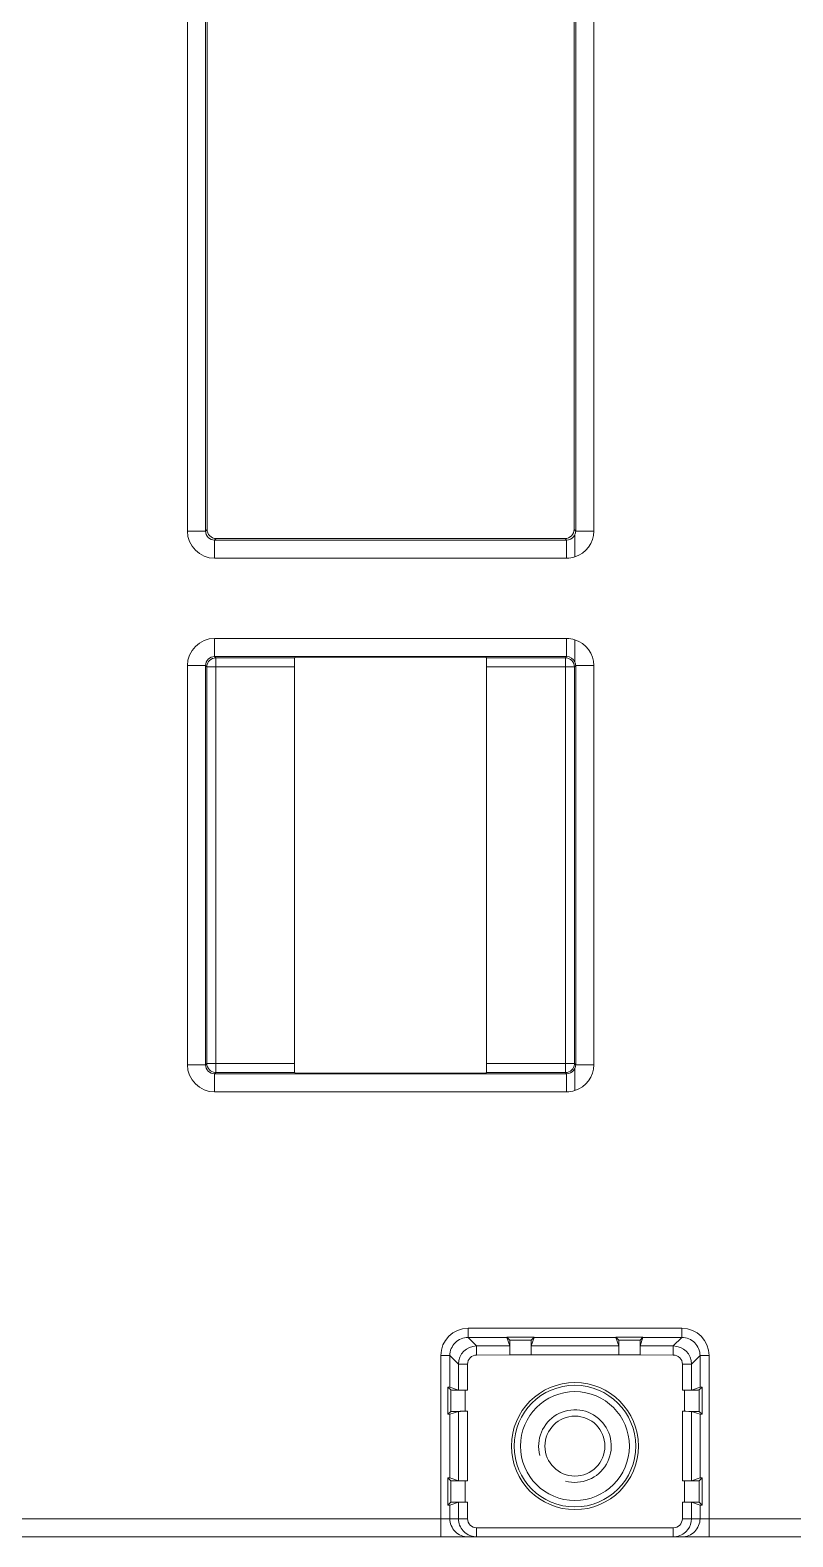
# Model space of a CAD drawing. Header units: millimetres. Extents: x 33157 to 59611, y -29750 to 1750.
# Drawn here: x 54953.7 to 54995.7, y -4078.1 to -3995.1 of the extents above; entities that cross this region are included whole.
import ezdxf

# ---------------------------------------------------------------- set-up
doc = ezdxf.new("R2010")
doc.units = ezdxf.units.MM
doc.layers.add('layer 1', color=7, linetype='Continuous', lineweight=18)

msp = doc.modelspace()

# ---------------------------------------------------------------- linework, layer by layer
at = {"layer": 'layer 1', "lineweight": 9}
for p, q in [((54962.37, -3967.867), (54962.37, -4022.7)), ((54963.37, -3967.867), (54963.37, -4022.7)), ((54963.456, -3967.953), (54963.456, -4022.614)), ((54983.667, -3967.953), (54983.667, -4022.614)), ((54983.753, -3967.867), (54983.753, -4022.7)), ((54984.753, -3967.867), (54984.753, -4022.7)), ((54963.87, -4023.2), (54963.87, -4024.2)), ((54983.253, -4023.2), (54983.253, -4024.2)), ((54963.87, -4028.617), (54963.87, -4029.617)), ((54983.253, -4028.617), (54983.253, -4029.617)), ((54962.37, -4030.117), (54962.37, -4052.1)), ((54963.37, -4030.117), (54963.37, -4052.1)), ((54963.438, -4030.185), (54963.438, -4052.032)), ((54963.938, -4029.685), (54963.938, -4052.532)), ((54968.274, -4030.185), (54968.274, -4052.032)), ((54978.848, -4030.185), (54978.848, -4052.032)), ((54983.184, -4029.685), (54983.184, -4052.532)), ((54983.684, -4030.185), (54983.684, -4052.032)), ((54983.753, -4030.117), (54983.753, -4052.1)), ((54984.753, -4030.117), (54984.753, -4052.1)), ((54963.87, -4052.6), (54963.87, -4053.6)), ((54983.253, -4052.6), (54983.253, -4053.6)), ((54977.824, -4066.621), (54977.824, -4067.121)), ((54989.599, -4066.621), (54989.599, -4067.121)), ((54978.296, -4067.593), (54978.296, -4068.093)), ((54989.127, -4067.593), (54989.127, -4068.093)), ((54976.324, -4068.121), (54976.324, -4078.109)), ((54976.824, -4068.121), (54976.824, -4069.863)), ((54977.296, -4068.593), (54977.296, -4070.02)), ((54977.796, -4068.593), (54977.796, -4070.024)), ((54989.627, -4068.593), (54989.627, -4070.024)), ((54990.127, -4068.593), (54990.127, -4070.02)), ((54990.599, -4068.121), (54990.599, -4069.863)), ((54991.098, -4068.121), (54991.098, -4078.109)), ((54976.713, -4069.86), (54976.713, -4071.357)), ((54976.87, -4070.017), (54976.87, -4071.2)), ((54977.67, -4070.024), (54977.67, -4071.193)), ((54989.752, -4070.024), (54989.752, -4071.193)), ((54990.552, -4070.017), (54990.552, -4071.2)), ((54990.71, -4069.86), (54990.71, -4071.357)), ((54976.824, -4071.354), (54976.824, -4074.863)), ((54977.296, -4071.197), (54977.296, -4075.02)), ((54977.796, -4071.193), (54977.796, -4075.024)), ((54989.627, -4071.193), (54989.627, -4075.024)), ((54990.127, -4071.197), (54990.127, -4075.02)), ((54990.599, -4071.354), (54990.599, -4074.863)), ((54976.713, -4074.86), (54976.713, -4076.357)), ((54976.87, -4075.017), (54976.87, -4076.2)), ((54977.67, -4075.024), (54977.67, -4076.193)), ((54989.752, -4075.024), (54989.752, -4076.193)), ((54990.552, -4075.017), (54990.552, -4076.2)), ((54990.71, -4074.86), (54990.71, -4076.357)), ((54976.824, -4076.354), (54976.824, -4077.109)), ((54977.296, -4076.197), (54977.296, -4077.109)), ((54977.796, -4076.193), (54977.796, -4077.109)), ((54989.627, -4076.193), (54989.627, -4077.109)), ((54990.127, -4076.197), (54990.127, -4077.109)), ((54990.599, -4076.354), (54990.599, -4077.109)), ((54977.796, -4077.109), (54977.796, -4077.109)), ((54978.296, -4077.609), (54978.296, -4078.109)), ((54989.127, -4077.609), (54989.127, -4078.109))]:
    msp.add_line(p, q, dxfattribs=at)
for points in [[(54962.37, -4022.7), (54962.37, -4022.7), (54963.37, -4022.7), (54963.37, -4022.7)], [(54962.37, -4022.7), (54962.37, -4023.528), (54963.042, -4024.2), (54963.87, -4024.2)], [(54963.456, -4022.614), (54963.456, -4022.614), (54963.37, -4022.7), (54963.37, -4022.7)], [(54963.456, -4022.614), (54963.456, -4022.89), (54963.679, -4023.114), (54963.956, -4023.114)], [(54983.167, -4023.114), (54983.443, -4023.114), (54983.667, -4022.89), (54983.667, -4022.614)], [(54983.635, -4023.022), (54983.666, -4022.985), (54983.692, -4022.943), (54983.711, -4022.899)], [(54983.667, -4022.614), (54983.667, -4022.614), (54983.753, -4022.7), (54983.753, -4022.7)], [(54983.711, -4024.128), (54984.332, -4023.929), (54984.753, -4023.352), (54984.753, -4022.7)], [(54983.753, -4022.7), (54983.753, -4022.768), (54983.738, -4022.837), (54983.711, -4022.899)], [(54984.753, -4022.7), (54984.753, -4022.7), (54983.753, -4022.7), (54983.753, -4022.7)], [(54983.253, -4023.2), (54983.253, -4023.2), (54963.87, -4023.2), (54963.87, -4023.2)], [(54983.167, -4023.114), (54983.167, -4023.114), (54963.956, -4023.114), (54963.956, -4023.114)], [(54963.956, -4023.114), (54963.956, -4023.114), (54963.87, -4023.2), (54963.87, -4023.2)], [(54983.167, -4023.114), (54983.167, -4023.114), (54983.253, -4023.2), (54983.253, -4023.2)], [(54983.253, -4023.2), (54983.4, -4023.2), (54983.54, -4023.135), (54983.635, -4023.022)], [(54983.253, -4024.2), (54983.253, -4024.2), (54963.87, -4024.2), (54963.87, -4024.2)], [(54983.253, -4024.2), (54983.408, -4024.2), (54983.563, -4024.175), (54983.711, -4024.128)], [(54963.87, -4028.617), (54963.042, -4028.617), (54962.37, -4029.289), (54962.37, -4030.117)], [(54963.87, -4028.617), (54963.87, -4028.617), (54983.253, -4028.617), (54983.253, -4028.617)], [(54983.711, -4028.689), (54983.563, -4028.642), (54983.408, -4028.617), (54983.253, -4028.617)], [(54984.753, -4030.117), (54984.753, -4029.465), (54984.332, -4028.888), (54983.711, -4028.689)], [(54963.87, -4029.617), (54963.87, -4029.617), (54983.253, -4029.617), (54983.253, -4029.617)], [(54963.938, -4029.685), (54963.938, -4029.685), (54963.87, -4029.617), (54963.87, -4029.617)], [(54983.253, -4029.617), (54983.253, -4029.617), (54983.184, -4029.685), (54983.184, -4029.685)], [(54983.711, -4029.918), (54983.632, -4029.735), (54983.452, -4029.617), (54983.253, -4029.617)], [(54962.37, -4030.117), (54962.37, -4030.117), (54963.37, -4030.117), (54963.37, -4030.117)], [(54963.438, -4030.185), (54963.438, -4030.185), (54963.37, -4030.117), (54963.37, -4030.117)], [(54963.438, -4030.185), (54963.438, -4030.185), (54968.274, -4030.185), (54968.274, -4030.185)], [(54963.441, -4030.132), (54963.439, -4030.15), (54963.438, -4030.167), (54963.438, -4030.185)], [(54963.585, -4029.832), (54963.506, -4029.91), (54963.453, -4030.022), (54963.441, -4030.132)], [(54963.938, -4029.685), (54963.811, -4029.685), (54963.675, -4029.742), (54963.585, -4029.832)], [(54968.279, -4029.685), (54968.279, -4029.685), (54963.938, -4029.685), (54963.938, -4029.685)], [(54968.309, -4029.655), (54968.309, -4029.655), (54978.813, -4029.655), (54978.813, -4029.655)], [(54968.279, -4029.685), (54968.276, -4029.688), (54968.274, -4029.911), (54968.274, -4030.185)], [(54968.279, -4029.685), (54968.279, -4029.685), (54968.309, -4029.655), (54968.309, -4029.655)], [(54978.844, -4029.685), (54978.844, -4029.685), (54978.813, -4029.655), (54978.813, -4029.655)], [(54983.184, -4029.685), (54983.184, -4029.685), (54978.844, -4029.685), (54978.844, -4029.685)], [(54983.684, -4030.185), (54983.684, -4030.185), (54978.848, -4030.185), (54978.848, -4030.185)], [(54978.848, -4030.185), (54978.848, -4029.911), (54978.846, -4029.688), (54978.844, -4029.685)], [(54983.238, -4029.688), (54983.22, -4029.686), (54983.202, -4029.685), (54983.184, -4029.685)], [(54983.538, -4029.832), (54983.46, -4029.753), (54983.348, -4029.7), (54983.238, -4029.688)], [(54983.684, -4030.185), (54983.684, -4030.058), (54983.628, -4029.922), (54983.538, -4029.832)], [(54983.753, -4030.117), (54983.753, -4030.117), (54983.684, -4030.185), (54983.684, -4030.185)], [(54983.711, -4029.918), (54983.738, -4029.98), (54983.753, -4030.049), (54983.753, -4030.117)], [(54984.753, -4030.117), (54984.753, -4030.117), (54983.753, -4030.117), (54983.753, -4030.117)], [(54963.438, -4052.032), (54963.438, -4052.032), (54963.37, -4052.1), (54963.37, -4052.1)], [(54963.438, -4052.032), (54963.438, -4052.032), (54968.274, -4052.032), (54968.274, -4052.032)], [(54963.438, -4052.032), (54963.438, -4052.159), (54963.494, -4052.295), (54963.585, -4052.385)], [(54968.274, -4052.032), (54968.274, -4052.306), (54968.276, -4052.529), (54968.279, -4052.532)], [(54978.848, -4052.032), (54978.848, -4052.032), (54983.684, -4052.032), (54983.684, -4052.032)], [(54978.844, -4052.532), (54978.846, -4052.529), (54978.848, -4052.306), (54978.848, -4052.032)], [(54983.682, -4052.085), (54983.683, -4052.067), (54983.684, -4052.05), (54983.684, -4052.032)], [(54983.684, -4052.032), (54983.684, -4052.032), (54983.753, -4052.1), (54983.753, -4052.1)], [(54962.37, -4052.1), (54962.37, -4052.1), (54963.37, -4052.1), (54963.37, -4052.1)], [(54962.37, -4052.1), (54962.37, -4052.928), (54963.042, -4053.6), (54963.87, -4053.6)], [(54963.585, -4052.385), (54963.663, -4052.464), (54963.774, -4052.517), (54963.885, -4052.529)], [(54983.253, -4052.6), (54983.253, -4052.6), (54963.87, -4052.6), (54963.87, -4052.6)], [(54963.938, -4052.532), (54963.938, -4052.532), (54963.87, -4052.6), (54963.87, -4052.6)], [(54963.885, -4052.529), (54963.902, -4052.531), (54963.92, -4052.532), (54963.938, -4052.532)], [(54963.938, -4052.532), (54963.938, -4052.532), (54968.279, -4052.532), (54968.279, -4052.532)], [(54968.309, -4052.562), (54968.309, -4052.562), (54978.813, -4052.562), (54978.813, -4052.562)], [(54968.279, -4052.532), (54968.279, -4052.532), (54968.309, -4052.562), (54968.309, -4052.562)], [(54978.844, -4052.532), (54978.844, -4052.532), (54978.813, -4052.562), (54978.813, -4052.562)], [(54978.844, -4052.532), (54978.844, -4052.532), (54983.184, -4052.532), (54983.184, -4052.532)], [(54983.184, -4052.532), (54983.312, -4052.532), (54983.448, -4052.475), (54983.538, -4052.385)], [(54983.184, -4052.532), (54983.184, -4052.532), (54983.253, -4052.6), (54983.253, -4052.6)], [(54983.253, -4052.6), (54983.4, -4052.6), (54983.54, -4052.535), (54983.635, -4052.422)], [(54983.538, -4052.385), (54983.616, -4052.307), (54983.67, -4052.195), (54983.682, -4052.085)], [(54983.635, -4052.422), (54983.666, -4052.385), (54983.692, -4052.343), (54983.711, -4052.299)], [(54983.711, -4053.528), (54984.332, -4053.329), (54984.753, -4052.752), (54984.753, -4052.1)], [(54983.753, -4052.1), (54983.753, -4052.168), (54983.738, -4052.237), (54983.711, -4052.299)], [(54984.753, -4052.1), (54984.753, -4052.1), (54983.753, -4052.1), (54983.753, -4052.1)], [(54983.253, -4053.6), (54983.253, -4053.6), (54963.87, -4053.6), (54963.87, -4053.6)], [(54983.253, -4053.6), (54983.408, -4053.6), (54983.563, -4053.575), (54983.711, -4053.528)], [(54977.824, -4066.621), (54976.996, -4066.621), (54976.324, -4067.293), (54976.324, -4068.121)], [(54977.824, -4066.621), (54977.824, -4066.621), (54989.599, -4066.621), (54989.599, -4066.621)], [(54991.098, -4068.121), (54991.098, -4067.293), (54990.427, -4066.621), (54989.599, -4066.621)], [(54978.296, -4067.593), (54977.744, -4067.593), (54977.296, -4068.041), (54977.296, -4068.593)], [(54979.966, -4067.121), (54979.966, -4067.121), (54977.824, -4067.121), (54977.824, -4067.121)], [(54978.296, -4067.593), (54978.296, -4067.593), (54977.824, -4067.121), (54977.824, -4067.121)], [(54980.123, -4067.593), (54980.123, -4067.593), (54978.296, -4067.593), (54978.296, -4067.593)], [(54981.458, -4067.112), (54981.458, -4067.112), (54979.965, -4067.112), (54979.965, -4067.112)], [(54979.966, -4067.113), (54979.966, -4067.113), (54979.965, -4067.112), (54979.965, -4067.112)], [(54980.12, -4067.267), (54980.12, -4067.267), (54979.966, -4067.117), (54979.966, -4067.117)], [(54979.966, -4067.121), (54979.966, -4067.121), (54980.123, -4067.593), (54980.123, -4067.593)], [(54981.302, -4067.267), (54981.302, -4067.267), (54980.12, -4067.267), (54980.12, -4067.267)], [(54981.3, -4067.593), (54981.3, -4067.593), (54986.123, -4067.593), (54986.123, -4067.593)], [(54981.457, -4067.121), (54981.457, -4067.121), (54981.3, -4067.593), (54981.3, -4067.593)], [(54981.302, -4067.267), (54981.302, -4067.267), (54981.458, -4067.112), (54981.458, -4067.112)], [(54985.966, -4067.121), (54985.966, -4067.121), (54981.457, -4067.121), (54981.457, -4067.121)], [(54987.458, -4067.112), (54987.458, -4067.112), (54985.965, -4067.112), (54985.965, -4067.112)], [(54985.966, -4067.113), (54985.966, -4067.113), (54985.965, -4067.112), (54985.965, -4067.112)], [(54986.12, -4067.267), (54986.12, -4067.267), (54985.966, -4067.117), (54985.966, -4067.117)], [(54985.966, -4067.121), (54985.966, -4067.121), (54986.123, -4067.593), (54986.123, -4067.593)], [(54987.302, -4067.267), (54987.302, -4067.267), (54986.12, -4067.267), (54986.12, -4067.267)], [(54989.127, -4067.593), (54989.127, -4067.593), (54987.3, -4067.593), (54987.3, -4067.593)], [(54987.457, -4067.121), (54987.457, -4067.121), (54987.3, -4067.593), (54987.3, -4067.593)], [(54987.302, -4067.267), (54987.302, -4067.267), (54987.458, -4067.112), (54987.458, -4067.112)], [(54989.599, -4067.121), (54989.599, -4067.121), (54987.457, -4067.121), (54987.457, -4067.121)], [(54989.127, -4067.593), (54989.127, -4067.593), (54989.599, -4067.121), (54989.599, -4067.121)], [(54990.127, -4068.593), (54990.126, -4068.041), (54989.679, -4067.593), (54989.127, -4067.593)], [(54976.324, -4068.121), (54976.324, -4068.121), (54976.824, -4068.121), (54976.824, -4068.121)], [(54977.296, -4068.593), (54977.296, -4068.593), (54976.824, -4068.121), (54976.824, -4068.121)], [(54977.796, -4068.593), (54977.796, -4068.593), (54977.296, -4068.593), (54977.296, -4068.593)], [(54980.127, -4068.08), (54980.127, -4068.08), (54978.296, -4068.093), (54978.296, -4068.093)], [(54987.295, -4068.08), (54987.295, -4068.08), (54980.127, -4068.08), (54980.127, -4068.08)], [(54989.127, -4068.093), (54989.127, -4068.093), (54987.295, -4068.08), (54987.295, -4068.08)], [(54989.627, -4068.593), (54989.627, -4068.593), (54990.127, -4068.593), (54990.127, -4068.593)], [(54990.127, -4068.593), (54990.127, -4068.593), (54990.599, -4068.121), (54990.599, -4068.121)], [(54991.098, -4068.121), (54991.098, -4068.121), (54990.599, -4068.121), (54990.599, -4068.121)], [(54976.87, -4070.017), (54976.87, -4070.017), (54976.713, -4069.86), (54976.713, -4069.86)], [(54976.824, -4069.863), (54976.821, -4069.862), (54976.782, -4069.861), (54976.713, -4069.86)], [(54976.824, -4069.863), (54976.824, -4069.863), (54977.296, -4070.02), (54977.296, -4070.02)], [(54976.87, -4070.017), (54976.874, -4070.021), (54977.231, -4070.024), (54977.67, -4070.024)], [(54977.296, -4070.02), (54977.303, -4070.022), (54977.525, -4070.024), (54977.796, -4070.024)], [(54977.796, -4070.024), (54977.796, -4070.024), (54977.67, -4070.024), (54977.67, -4070.024)], [(54989.627, -4070.024), (54989.627, -4070.024), (54989.752, -4070.024), (54989.752, -4070.024)], [(54990.599, -4069.863), (54990.599, -4069.863), (54990.127, -4070.02), (54990.127, -4070.02)], [(54990.552, -4070.017), (54990.552, -4070.017), (54990.71, -4069.86), (54990.71, -4069.86)], [(54990.71, -4069.86), (54990.64, -4069.861), (54990.601, -4069.862), (54990.599, -4069.863)], [(54976.87, -4071.2), (54976.87, -4071.2), (54976.713, -4071.357), (54976.713, -4071.357)], [(54976.713, -4071.357), (54976.782, -4071.356), (54976.821, -4071.355), (54976.824, -4071.354)], [(54976.824, -4071.354), (54976.824, -4071.354), (54977.296, -4071.197), (54977.296, -4071.197)], [(54977.796, -4071.193), (54977.796, -4071.193), (54977.67, -4071.193), (54977.67, -4071.193)], [(54989.627, -4071.193), (54989.627, -4071.193), (54989.752, -4071.193), (54989.752, -4071.193)], [(54990.127, -4071.197), (54990.119, -4071.195), (54989.898, -4071.193), (54989.627, -4071.193)], [(54990.552, -4071.2), (54990.549, -4071.196), (54990.192, -4071.193), (54989.752, -4071.193)], [(54990.599, -4071.354), (54990.599, -4071.354), (54990.127, -4071.197), (54990.127, -4071.197)], [(54990.552, -4071.2), (54990.552, -4071.2), (54990.71, -4071.357), (54990.71, -4071.357)], [(54990.599, -4071.354), (54990.601, -4071.355), (54990.64, -4071.356), (54990.71, -4071.357)], [(54976.87, -4075.017), (54976.87, -4075.017), (54976.713, -4074.86), (54976.713, -4074.86)], [(54976.824, -4074.863), (54976.821, -4074.862), (54976.782, -4074.861), (54976.713, -4074.86)], [(54976.824, -4074.863), (54976.824, -4074.863), (54977.296, -4075.02), (54977.296, -4075.02)], [(54976.87, -4075.017), (54976.874, -4075.021), (54977.231, -4075.024), (54977.67, -4075.024)], [(54977.296, -4075.02), (54977.303, -4075.022), (54977.525, -4075.024), (54977.796, -4075.024)], [(54977.796, -4075.024), (54977.796, -4075.024), (54977.67, -4075.024), (54977.67, -4075.024)], [(54989.627, -4075.024), (54989.627, -4075.024), (54989.752, -4075.024), (54989.752, -4075.024)], [(54990.599, -4074.863), (54990.599, -4074.863), (54990.127, -4075.02), (54990.127, -4075.02)], [(54990.552, -4075.017), (54990.552, -4075.017), (54990.71, -4074.86), (54990.71, -4074.86)], [(54990.71, -4074.86), (54990.64, -4074.861), (54990.601, -4074.862), (54990.599, -4074.863)], [(54976.87, -4076.2), (54976.87, -4076.2), (54976.713, -4076.357), (54976.713, -4076.357)], [(54976.713, -4076.357), (54976.782, -4076.356), (54976.821, -4076.355), (54976.824, -4076.354)], [(54976.824, -4076.354), (54976.824, -4076.354), (54977.296, -4076.197), (54977.296, -4076.197)], [(54977.796, -4076.193), (54977.796, -4076.193), (54977.67, -4076.193), (54977.67, -4076.193)], [(54989.627, -4076.193), (54989.627, -4076.193), (54989.752, -4076.193), (54989.752, -4076.193)], [(54990.127, -4076.197), (54990.119, -4076.195), (54989.898, -4076.193), (54989.627, -4076.193)], [(54990.552, -4076.2), (54990.549, -4076.196), (54990.192, -4076.193), (54989.752, -4076.193)], [(54990.599, -4076.354), (54990.599, -4076.354), (54990.127, -4076.197), (54990.127, -4076.197)], [(54990.552, -4076.2), (54990.552, -4076.2), (54990.71, -4076.357), (54990.71, -4076.357)], [(54990.599, -4076.354), (54990.601, -4076.355), (54990.64, -4076.356), (54990.71, -4076.357)], [(54944.627, -4077.109), (54944.627, -4077.109), (54977.796, -4077.109), (54977.796, -4077.109)], [(54976.824, -4077.109), (54976.824, -4077.374), (54976.929, -4077.628), (54977.117, -4077.816)], [(54977.296, -4077.108), (54977.296, -4077.357), (54977.389, -4077.597), (54977.556, -4077.781)], [(54977.556, -4077.781), (54977.599, -4077.828), (54977.647, -4077.872), (54977.698, -4077.91)], [(54977.796, -4077.109), (54977.796, -4077.385), (54978.02, -4077.609), (54978.296, -4077.609)], [(54978.296, -4077.609), (54978.296, -4077.609), (54989.127, -4077.609), (54989.127, -4077.609)], [(54989.127, -4077.609), (54989.403, -4077.609), (54989.627, -4077.385), (54989.627, -4077.109)], [(54989.627, -4077.109), (54989.627, -4077.109), (55022.796, -4077.109), (55022.796, -4077.109)], [(54989.799, -4077.849), (54989.846, -4077.806), (54989.89, -4077.758), (54989.928, -4077.707)], [(54989.928, -4077.707), (54990.054, -4077.538), (54990.127, -4077.319), (54990.127, -4077.109)], [(54990.306, -4077.816), (54990.493, -4077.628), (54990.599, -4077.374), (54990.599, -4077.109)], [(54809.212, -4078.109), (54809.212, -4078.109), (55095.211, -4078.109), (55095.211, -4078.109)], [(54977.117, -4077.816), (54977.304, -4078.003), (54977.559, -4078.108), (54977.824, -4078.109)], [(54977.698, -4077.91), (54977.866, -4078.036), (54978.086, -4078.108), (54978.296, -4078.109)], [(54989.127, -4078.109), (54989.375, -4078.108), (54989.615, -4078.016), (54989.799, -4077.849)], [(54989.599, -4078.109), (54989.864, -4078.108), (54990.118, -4078.003), (54990.306, -4077.816)]]:
    msp.add_open_spline(points, degree=3, dxfattribs=at)
for points, knots in [([(54963.37, -4022.7), (54963.37, -4022.832), (54963.423, -4022.96), (54963.516, -4023.053), (54963.61, -4023.147), (54963.737, -4023.2), (54963.87, -4023.2)], [0, 0, 0, 0, 178154.540356, 178154.540356, 178154.540356, 356309.080712, 356309.080712, 356309.080712, 356309.080712]), ([(54983.711, -4024.128), (54983.711, -4023.989), (54983.711, -4023.851), (54983.711, -4023.712), (54983.711, -4023.591), (54983.711, -4023.469), (54983.711, -4023.348), (54983.711, -4023.296), (54983.712, -4023.245), (54983.711, -4023.193), (54983.711, -4023.149), (54983.71, -4023.104), (54983.711, -4023.059), (54983.713, -4023.024), (54983.715, -4022.989), (54983.711, -4022.953), (54983.709, -4022.934), (54983.706, -4022.916), (54983.711, -4022.899)], [0, 0, 0, 0, 151299.57248, 151299.57248, 151299.57248, 302599.144961, 302599.144961, 302599.144961, 453898.717441, 453898.717441, 453898.717441, 605198.289922, 605198.289922, 605198.289922, 756497.862402, 756497.862402, 756497.862402, 907797.434882, 907797.434882, 907797.434882, 907797.434882]), ([(54983.711, -4029.864), (54983.713, -4029.796), (54983.712, -4029.727), (54983.711, -4029.659), (54983.71, -4029.567), (54983.711, -4029.476), (54983.711, -4029.384), (54983.712, -4029.153), (54983.711, -4028.921), (54983.711, -4028.689)], [0, 0, 0, 0, 164082.119522, 164082.119522, 164082.119522, 328164.239043, 328164.239043, 328164.239043, 492246.358565, 492246.358565, 492246.358565, 492246.358565]), ([(54963.87, -4029.617), (54963.737, -4029.617), (54963.61, -4029.67), (54963.516, -4029.764), (54963.423, -4029.857), (54963.37, -4029.985), (54963.37, -4030.117)], [0, 0, 0, 0, 178166.128812, 178166.128812, 178166.128812, 356332.257624, 356332.257624, 356332.257624, 356332.257624]), ([(54983.711, -4029.918), (54983.71, -4029.915), (54983.71, -4029.913), (54983.71, -4029.91), (54983.709, -4029.895), (54983.711, -4029.879), (54983.711, -4029.864)], [0, 0, 0, 0, 178229.669213, 178229.669213, 178229.669213, 356459.338426, 356459.338426, 356459.338426, 356459.338426]), ([(54963.37, -4052.1), (54963.37, -4052.232), (54963.423, -4052.36), (54963.516, -4052.453), (54963.61, -4052.547), (54963.737, -4052.6), (54963.87, -4052.6)], [0, 0, 0, 0, 178204.99819, 178204.99819, 178204.99819, 356409.99638, 356409.99638, 356409.99638, 356409.99638]), ([(54983.711, -4053.528), (54983.711, -4053.389), (54983.711, -4053.251), (54983.711, -4053.112), (54983.711, -4052.991), (54983.711, -4052.869), (54983.711, -4052.748), (54983.711, -4052.696), (54983.712, -4052.645), (54983.711, -4052.593), (54983.711, -4052.549), (54983.71, -4052.504), (54983.711, -4052.459), (54983.713, -4052.424), (54983.715, -4052.389), (54983.711, -4052.353), (54983.709, -4052.334), (54983.706, -4052.316), (54983.711, -4052.299)], [0, 0, 0, 0, 151342.377501, 151342.377501, 151342.377501, 302684.755002, 302684.755002, 302684.755002, 454027.132504, 454027.132504, 454027.132504, 605369.510005, 605369.510005, 605369.510005, 756711.887506, 756711.887506, 756711.887506, 908054.265007, 908054.265007, 908054.265007, 908054.265007]), ([(54977.824, -4067.121), (54977.559, -4067.121), (54977.304, -4067.226), (54977.117, -4067.414), (54976.929, -4067.601), (54976.824, -4067.856), (54976.824, -4068.121)], [0, 0, 0, 0, 178272.743064, 178272.743064, 178272.743064, 356545.486127, 356545.486127, 356545.486127, 356545.486127]), ([(54980.127, -4068.08), (54980.127, -4067.977), (54980.127, -4067.875), (54980.127, -4067.772), (54980.126, -4067.725), (54980.126, -4067.678), (54980.126, -4067.632), (54980.126, -4067.591), (54980.126, -4067.55), (54980.125, -4067.509), (54980.125, -4067.475), (54980.124, -4067.442), (54980.124, -4067.407), (54980.124, -4067.382), (54980.125, -4067.356), (54980.123, -4067.332), (54980.121, -4067.316), (54980.119, -4067.302), (54980.122, -4067.284), (54980.123, -4067.278), (54980.124, -4067.271), (54980.12, -4067.267)], [0, 0, 0, 0, 149134.13324, 149134.13324, 149134.13324, 298268.26648, 298268.26648, 298268.26648, 447402.399719, 447402.399719, 447402.399719, 596536.532959, 596536.532959, 596536.532959, 745670.666199, 745670.666199, 745670.666199, 894804.799439, 894804.799439, 894804.799439, 1043938.932679, 1043938.932679, 1043938.932679, 1043938.932679]), ([(54980.127, -4068.08), (54980.127, -4068.019), (54980.127, -4067.958), (54980.127, -4067.896), (54980.127, -4067.844), (54980.128, -4067.791), (54980.126, -4067.74), (54980.125, -4067.705), (54980.122, -4067.67), (54980.124, -4067.634), (54980.125, -4067.62), (54980.127, -4067.606), (54980.123, -4067.593)], [0, 0, 0, 0, 158087.321888, 158087.321888, 158087.321888, 316174.643777, 316174.643777, 316174.643777, 474261.965665, 474261.965665, 474261.965665, 632349.287553, 632349.287553, 632349.287553, 632349.287553]), ([(54981.302, -4067.267), (54981.298, -4067.271), (54981.3, -4067.278), (54981.301, -4067.284), (54981.304, -4067.302), (54981.301, -4067.316), (54981.3, -4067.332), (54981.297, -4067.356), (54981.298, -4067.382), (54981.299, -4067.407), (54981.299, -4067.442), (54981.298, -4067.475), (54981.297, -4067.509), (54981.297, -4067.55), (54981.297, -4067.591), (54981.297, -4067.632), (54981.296, -4067.678), (54981.296, -4067.725), (54981.296, -4067.772), (54981.296, -4067.875), (54981.295, -4067.977), (54981.295, -4068.08)], [0, 0, 0, 0, 149137.376207, 149137.376207, 149137.376207, 298274.752413, 298274.752413, 298274.752413, 447412.12862, 447412.12862, 447412.12862, 596549.504826, 596549.504826, 596549.504826, 745686.881033, 745686.881033, 745686.881033, 894824.257239, 894824.257239, 894824.257239, 1043961.633446, 1043961.633446, 1043961.633446, 1043961.633446]), ([(54981.295, -4068.08), (54981.295, -4068.019), (54981.296, -4067.958), (54981.296, -4067.896), (54981.296, -4067.844), (54981.295, -4067.791), (54981.297, -4067.74), (54981.298, -4067.705), (54981.301, -4067.67), (54981.298, -4067.634), (54981.297, -4067.62), (54981.295, -4067.606), (54981.3, -4067.593)], [0, 0, 0, 0, 158090.556903, 158090.556903, 158090.556903, 316181.113806, 316181.113806, 316181.113806, 474271.670709, 474271.670709, 474271.670709, 632362.227612, 632362.227612, 632362.227612, 632362.227612]), ([(54986.127, -4068.08), (54986.127, -4067.977), (54986.127, -4067.875), (54986.127, -4067.772), (54986.126, -4067.725), (54986.126, -4067.678), (54986.126, -4067.632), (54986.126, -4067.591), (54986.126, -4067.55), (54986.125, -4067.509), (54986.125, -4067.475), (54986.124, -4067.442), (54986.124, -4067.407), (54986.124, -4067.382), (54986.125, -4067.356), (54986.123, -4067.332), (54986.121, -4067.316), (54986.119, -4067.302), (54986.122, -4067.284), (54986.123, -4067.278), (54986.124, -4067.271), (54986.12, -4067.267)], [0, 0, 0, 0, 149149.802971, 149149.802971, 149149.802971, 298299.605942, 298299.605942, 298299.605942, 447449.408913, 447449.408913, 447449.408913, 596599.211885, 596599.211885, 596599.211885, 745749.014856, 745749.014856, 745749.014856, 894898.817827, 894898.817827, 894898.817827, 1044048.620798, 1044048.620798, 1044048.620798, 1044048.620798]), ([(54986.127, -4068.08), (54986.127, -4068.019), (54986.127, -4067.958), (54986.127, -4067.896), (54986.127, -4067.844), (54986.128, -4067.791), (54986.126, -4067.74), (54986.125, -4067.705), (54986.122, -4067.67), (54986.124, -4067.634), (54986.125, -4067.62), (54986.127, -4067.606), (54986.123, -4067.593)], [0, 0, 0, 0, 158103.898411, 158103.898411, 158103.898411, 316207.796822, 316207.796822, 316207.796822, 474311.695233, 474311.695233, 474311.695233, 632415.593644, 632415.593644, 632415.593644, 632415.593644]), ([(54987.302, -4067.267), (54987.298, -4067.271), (54987.3, -4067.278), (54987.301, -4067.284), (54987.304, -4067.302), (54987.301, -4067.316), (54987.3, -4067.332), (54987.297, -4067.356), (54987.298, -4067.382), (54987.299, -4067.407), (54987.299, -4067.442), (54987.298, -4067.475), (54987.297, -4067.509), (54987.297, -4067.55), (54987.297, -4067.591), (54987.297, -4067.632), (54987.296, -4067.678), (54987.296, -4067.725), (54987.296, -4067.772), (54987.296, -4067.875), (54987.295, -4067.977), (54987.295, -4068.08)], [0, 0, 0, 0, 149153.045942, 149153.045942, 149153.045942, 298306.091883, 298306.091883, 298306.091883, 447459.137825, 447459.137825, 447459.137825, 596612.183767, 596612.183767, 596612.183767, 745765.229709, 745765.229709, 745765.229709, 894918.27565, 894918.27565, 894918.27565, 1044071.321592, 1044071.321592, 1044071.321592, 1044071.321592]), ([(54987.295, -4068.08), (54987.295, -4068.019), (54987.296, -4067.958), (54987.296, -4067.896), (54987.296, -4067.844), (54987.295, -4067.791), (54987.297, -4067.74), (54987.298, -4067.705), (54987.301, -4067.67), (54987.298, -4067.634), (54987.297, -4067.62), (54987.295, -4067.606), (54987.3, -4067.593)], [0, 0, 0, 0, 158107.133427, 158107.133427, 158107.133427, 316214.266854, 316214.266854, 316214.266854, 474321.400281, 474321.400281, 474321.400281, 632428.533708, 632428.533708, 632428.533708, 632428.533708]), ([(54990.599, -4068.121), (54990.599, -4067.856), (54990.493, -4067.601), (54990.306, -4067.414), (54990.118, -4067.226), (54989.864, -4067.121), (54989.599, -4067.121)], [0, 0, 0, 0, 178313.712514, 178313.712514, 178313.712514, 356627.425028, 356627.425028, 356627.425028, 356627.425028]), ([(54978.296, -4068.093), (54978.163, -4068.093), (54978.036, -4068.146), (54977.942, -4068.239), (54977.849, -4068.333), (54977.796, -4068.46), (54977.796, -4068.593)], [0, 0, 0, 0, 178277.124882, 178277.124882, 178277.124882, 356554.249763, 356554.249763, 356554.249763, 356554.249763]), ([(54989.627, -4068.593), (54989.627, -4068.46), (54989.574, -4068.333), (54989.48, -4068.239), (54989.387, -4068.146), (54989.259, -4068.093), (54989.127, -4068.093)], [0, 0, 0, 0, 178313.011598, 178313.011598, 178313.011598, 356626.023195, 356626.023195, 356626.023195, 356626.023195]), ([(54987.211, -4073.109), (54987.211, -4071.176), (54985.644, -4069.609), (54983.711, -4069.609), (54981.778, -4069.608), (54980.211, -4071.175), (54980.211, -4073.108), (54980.211, -4075.041), (54981.778, -4076.608), (54983.711, -4076.608), (54985.644, -4076.609), (54987.211, -4075.042), (54987.211, -4073.109), (54987.211, -4073.109), (54987.211, -4073.109), (54987.211, -4073.109)], [0, 0, 0, 0, 158091.023345, 158091.023345, 158091.023345, 316182.04669, 316182.04669, 316182.04669, 474273.070036, 474273.070036, 474273.070036, 632364.093381, 632364.093381, 632364.093381, 632370.417022, 632370.417022, 632370.417022, 632370.417022]), ([(54987.061, -4073.109), (54987.061, -4071.258), (54985.561, -4069.759), (54983.711, -4069.759), (54981.861, -4069.758), (54980.361, -4071.258), (54980.361, -4073.108), (54980.361, -4074.959), (54981.861, -4076.458), (54983.711, -4076.458), (54985.561, -4076.459), (54987.061, -4074.959), (54987.061, -4073.109), (54987.061, -4073.109), (54987.061, -4073.109), (54987.061, -4073.109)], [0, 0, 0, 0, 158091.580501, 158091.580501, 158091.580501, 316183.161002, 316183.161002, 316183.161002, 474274.741504, 474274.741504, 474274.741504, 632366.322005, 632366.322005, 632366.322005, 632372.645668, 632372.645668, 632372.645668, 632372.645668]), ([(54986.711, -4073.109), (54986.711, -4071.452), (54985.368, -4070.109), (54983.711, -4070.109), (54982.054, -4070.108), (54980.711, -4071.452), (54980.711, -4073.108), (54980.711, -4074.765), (54982.054, -4076.108), (54983.711, -4076.108), (54985.368, -4076.109), (54986.711, -4074.765), (54986.711, -4073.109), (54986.711, -4073.109), (54986.711, -4073.109), (54986.711, -4073.109)], [0, 0, 0, 0, 158092.880577, 158092.880577, 158092.880577, 316185.761153, 316185.761153, 316185.761153, 474278.64173, 474278.64173, 474278.64173, 632371.522306, 632371.522306, 632371.522306, 632377.846022, 632377.846022, 632377.846022, 632377.846022]), ([(54989.725, -4070.024), (54989.829, -4070.024), (54989.933, -4070.024), (54990.037, -4070.024), (54990.085, -4070.024), (54990.132, -4070.023), (54990.18, -4070.023), (54990.222, -4070.023), (54990.264, -4070.023), (54990.306, -4070.022), (54990.34, -4070.022), (54990.374, -4070.021), (54990.409, -4070.021), (54990.435, -4070.022), (54990.462, -4070.022), (54990.487, -4070.02), (54990.502, -4070.019), (54990.517, -4070.016), (54990.535, -4070.019), (54990.542, -4070.02), (54990.548, -4070.021), (54990.552, -4070.017)], [0, 0, 0, 0, 149163.867075, 149163.867075, 149163.867075, 298327.73415, 298327.73415, 298327.73415, 447491.601225, 447491.601225, 447491.601225, 596655.4683, 596655.4683, 596655.4683, 745819.335375, 745819.335375, 745819.335375, 894983.20245, 894983.20245, 894983.20245, 1044147.069525, 1044147.069525, 1044147.069525, 1044147.069525]), ([(54989.725, -4070.024), (54989.776, -4070.024), (54989.827, -4070.024), (54989.878, -4070.024), (54989.921, -4070.024), (54989.964, -4070.024), (54990.007, -4070.023), (54990.036, -4070.022), (54990.064, -4070.02), (54990.094, -4070.022), (54990.105, -4070.022), (54990.116, -4070.024), (54990.127, -4070.02)], [0, 0, 0, 0, 158117.893602, 158117.893602, 158117.893602, 316235.787204, 316235.787204, 316235.787204, 474353.680805, 474353.680805, 474353.680805, 632471.574407, 632471.574407, 632471.574407, 632471.574407]), ([(54983.194, -4075.04), (54984.068, -4075.275), (54984.991, -4074.892), (54985.443, -4074.109), (54985.896, -4073.325), (54985.766, -4072.334), (54985.126, -4071.694), (54984.485, -4071.054), (54983.495, -4070.924), (54982.711, -4071.376), (54981.927, -4071.829), (54981.545, -4072.752), (54981.779, -4073.626)], [0, 0, 0, 0, 158101.682835, 158101.682835, 158101.682835, 316203.365669, 316203.365669, 316203.365669, 474305.048504, 474305.048504, 474305.048504, 632406.731338, 632406.731338, 632406.731338, 632406.731338]), ([(54977.698, -4071.193), (54977.594, -4071.193), (54977.489, -4071.193), (54977.385, -4071.193), (54977.338, -4071.193), (54977.29, -4071.194), (54977.243, -4071.194), (54977.201, -4071.194), (54977.159, -4071.194), (54977.117, -4071.195), (54977.083, -4071.195), (54977.048, -4071.196), (54977.013, -4071.196), (54976.987, -4071.195), (54976.961, -4071.195), (54976.936, -4071.197), (54976.92, -4071.198), (54976.905, -4071.201), (54976.888, -4071.198), (54976.881, -4071.197), (54976.874, -4071.196), (54976.87, -4071.2)], [0, 0, 0, 0, 149131.300327, 149131.300327, 149131.300327, 298262.600655, 298262.600655, 298262.600655, 447393.900982, 447393.900982, 447393.900982, 596525.20131, 596525.20131, 596525.20131, 745656.501637, 745656.501637, 745656.501637, 894787.801965, 894787.801965, 894787.801965, 1043919.102292, 1043919.102292, 1043919.102292, 1043919.102292]), ([(54977.698, -4071.193), (54977.647, -4071.193), (54977.596, -4071.193), (54977.545, -4071.193), (54977.501, -4071.193), (54977.458, -4071.193), (54977.415, -4071.194), (54977.387, -4071.195), (54977.358, -4071.197), (54977.329, -4071.195), (54977.318, -4071.195), (54977.307, -4071.193), (54977.296, -4071.197)], [0, 0, 0, 0, 158085.14784, 158085.14784, 158085.14784, 316170.295679, 316170.295679, 316170.295679, 474255.443519, 474255.443519, 474255.443519, 632340.591359, 632340.591359, 632340.591359, 632340.591359]), ([(54985.361, -4073.109), (54985.361, -4072.197), (54984.623, -4071.459), (54983.711, -4071.459), (54982.8, -4071.458), (54982.061, -4072.197), (54982.061, -4073.108), (54982.061, -4074.02), (54982.8, -4074.758), (54983.711, -4074.759), (54984.623, -4074.759), (54985.361, -4074.02), (54985.361, -4073.109), (54985.361, -4073.109), (54985.361, -4073.109), (54985.361, -4073.109)], [0, 0, 0, 0, 158097.895453, 158097.895453, 158097.895453, 316195.790906, 316195.790906, 316195.790906, 474293.686358, 474293.686358, 474293.686358, 632391.581811, 632391.581811, 632391.581811, 632397.905727, 632397.905727, 632397.905727, 632397.905727]), ([(54989.725, -4075.024), (54989.829, -4075.024), (54989.933, -4075.024), (54990.037, -4075.024), (54990.085, -4075.024), (54990.132, -4075.023), (54990.18, -4075.023), (54990.222, -4075.023), (54990.264, -4075.023), (54990.306, -4075.022), (54990.34, -4075.022), (54990.374, -4075.021), (54990.409, -4075.021), (54990.435, -4075.022), (54990.462, -4075.022), (54990.487, -4075.02), (54990.502, -4075.019), (54990.517, -4075.016), (54990.535, -4075.019), (54990.542, -4075.02), (54990.548, -4075.021), (54990.552, -4075.017)], [0, 0, 0, 0, 149170.686872, 149170.686872, 149170.686872, 298341.373745, 298341.373745, 298341.373745, 447512.060617, 447512.060617, 447512.060617, 596682.74749, 596682.74749, 596682.74749, 745853.434362, 745853.434362, 745853.434362, 895024.121235, 895024.121235, 895024.121235, 1044194.808107, 1044194.808107, 1044194.808107, 1044194.808107]), ([(54989.725, -4075.024), (54989.776, -4075.024), (54989.827, -4075.024), (54989.878, -4075.024), (54989.921, -4075.024), (54989.964, -4075.024), (54990.007, -4075.023), (54990.036, -4075.022), (54990.064, -4075.02), (54990.094, -4075.022), (54990.105, -4075.022), (54990.116, -4075.024), (54990.127, -4075.02)], [0, 0, 0, 0, 158125.504133, 158125.504133, 158125.504133, 316251.008266, 316251.008266, 316251.008266, 474376.512399, 474376.512399, 474376.512399, 632502.016531, 632502.016531, 632502.016531, 632502.016531]), ([(54977.698, -4076.193), (54977.594, -4076.193), (54977.489, -4076.193), (54977.385, -4076.193), (54977.338, -4076.193), (54977.29, -4076.194), (54977.243, -4076.194), (54977.201, -4076.194), (54977.159, -4076.194), (54977.117, -4076.195), (54977.083, -4076.195), (54977.048, -4076.196), (54977.013, -4076.196), (54976.987, -4076.195), (54976.961, -4076.195), (54976.936, -4076.197), (54976.92, -4076.198), (54976.905, -4076.201), (54976.888, -4076.198), (54976.881, -4076.197), (54976.874, -4076.196), (54976.87, -4076.2)], [0, 0, 0, 0, 149138.120438, 149138.120438, 149138.120438, 298276.240875, 298276.240875, 298276.240875, 447414.361313, 447414.361313, 447414.361313, 596552.48175, 596552.48175, 596552.48175, 745690.602188, 745690.602188, 745690.602188, 894828.722625, 894828.722625, 894828.722625, 1043966.843063, 1043966.843063, 1043966.843063, 1043966.843063])]:
    msp.add_open_spline(points, degree=3, knots=knots, dxfattribs=at)

doc.saveas('drawing.dxf')
